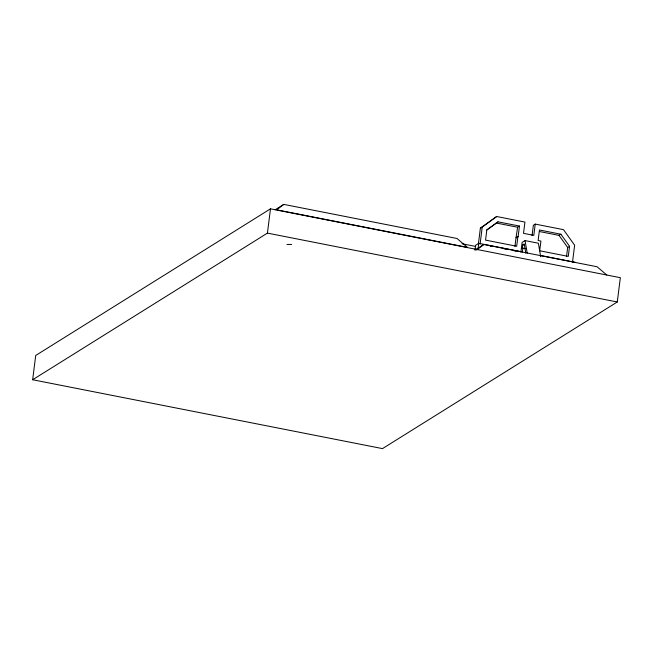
<?xml version="1.0" encoding="UTF-8"?>
<svg xmlns="http://www.w3.org/2000/svg" width="653" height="653" viewBox="0 0 653 653"><rect width="100%" height="100%" fill="white"/><g stroke="black" fill="none" stroke-linecap="round" stroke-linejoin="round"><path stroke-width="0.98" d="M32.65 379.744L35.719 355.461L270.497 208.829L620.35 277.696L617.281 301.98L382.503 448.611L32.65 379.744L267.428 233.113L617.281 301.98M267.428 233.113L270.497 208.829M475 250.23L475.621 245.283L478.763 243.324L521.535 251.748M478.339 244.271L480.371 228.207L496.664 216.51L524.939 222.077L523.51 233.341L533.811 235.374L535.24 224.101L563.515 229.668L574.648 245.226L572.485 262.294M478.135 248.271L478.763 243.324M480.086 244.108L482.24 227.032L496.664 216.51M514.931 246.442L516.041 237.708L518.139 236.582L519.47 226.06L498.043 221.849L486.558 230.036M516.041 237.708L517.6 227.236L519.47 226.06M517.911 236.533L516.686 246.246L485.554 240.116L486.828 230.036L498.043 221.849M520.898 252.14L522.131 242.426L525.045 240.606L538.366 243.226L540.692 256.711M525.82 253.209L524.22 243.92L522.71 244.867L522.245 248.499L522.882 248.107L525.738 248.671M522.384 252.066L522.882 248.107M532.056 235.602L533.362 225.277L535.24 224.101M566.526 256.564L567.669 247.487L559.017 235.382L539.533 231.554M569.547 246.32L568.273 256.4L539.688 250.776L540.921 241.063L538.129 240.516L539.451 229.995L560.886 234.215L569.547 246.32L567.669 247.487M283.761 204.389L276.725 209.825L467.45 247.365L457.018 238.492L283.761 204.389L275.117 209.793M476.6 250.075L483.865 244.467L597.071 266.751L606.792 275.011M480.371 228.207L482.24 227.032M475.221 249.862L483.865 244.467M516.27 237.749L518.139 236.582M559.017 235.382L560.886 234.215M286.977 244.459L291.679 244.442M496.174 223.016L517.6 227.236M522.71 244.867L524.612 245.242M540.741 255.527L575.073 262.286M503.977 248.809L505.969 249.201M513.935 250.768L515.927 251.16M462.022 243.757L475.662 246.442M525.045 240.606L527.208 253.127M490.272 246.377A4.032 0.955 7.2 0 1 491.219 246.597"/></g></svg>
